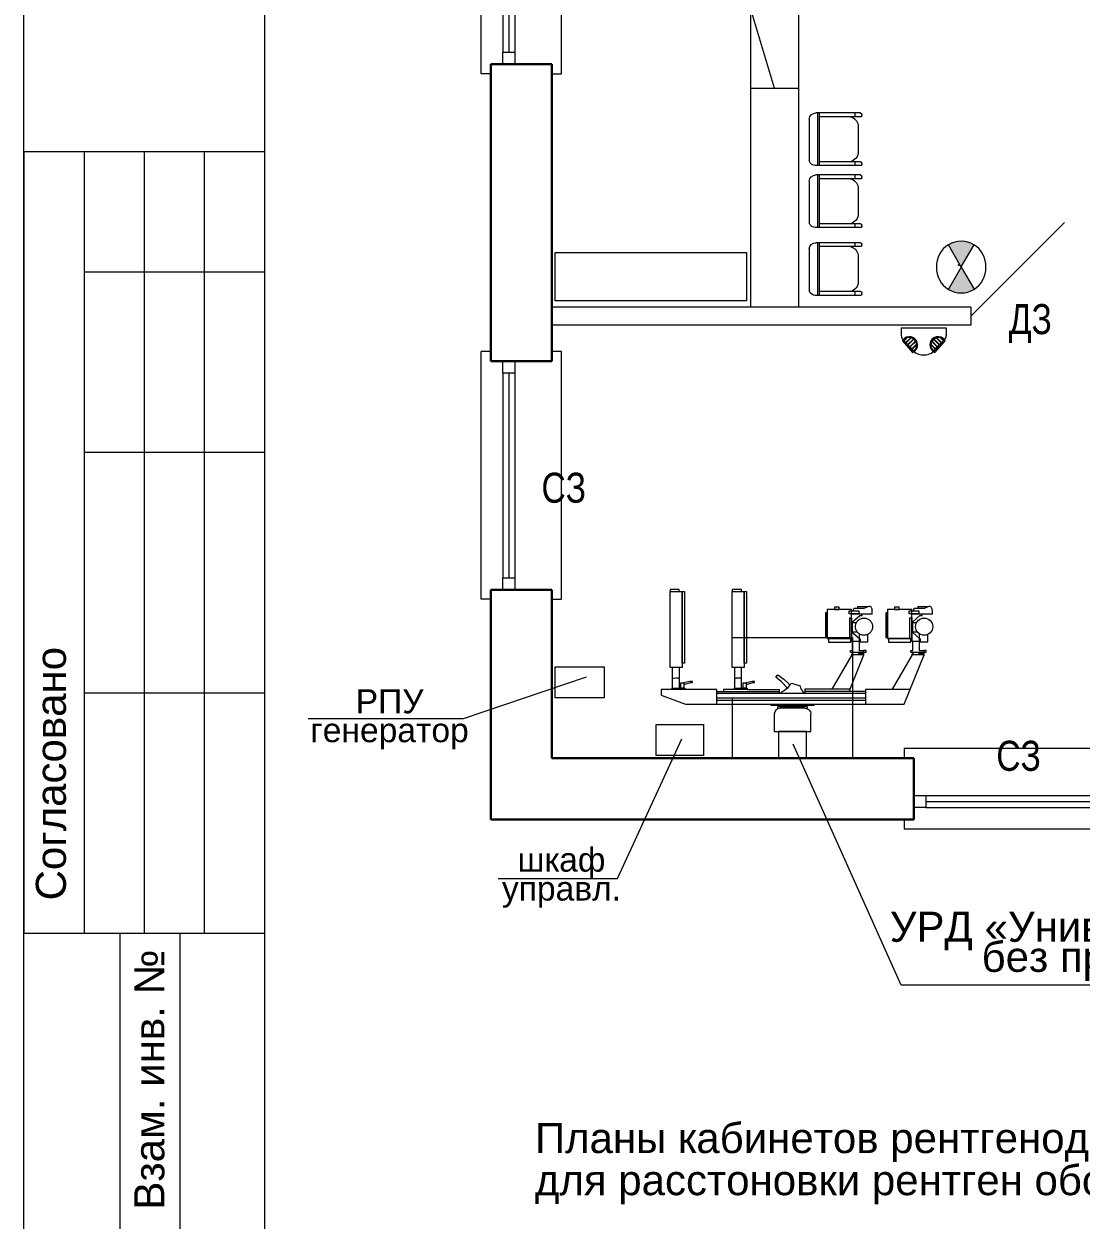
# Model space of a CAD drawing. Header units: metres. Extents: x 14591 to 15202, y 5442 to 5571.
# Drawn here: x 15073.3 to 15082.1, y 5485.41 to 5495.36 of the extents above; entities that cross this region are included whole.
import ezdxf
from ezdxf.enums import TextEntityAlignment as Align

# ---------------------------------------------------------------- set-up
doc = ezdxf.new("R2010")
doc.units = ezdxf.units.M
doc.header["$MEASUREMENT"] = 0
doc.linetypes.add('AM_DIN_F_W050x2', pattern=[0.003125, 0.00225, -0.000875])
doc.linetypes.add('DGN Style 3', pattern=[4.89804, 3.4986, -1.39944])
for name, color, linetype, lineweight in [('Level 4', 7, 'Continuous', 0), ('Level 50', 7, 'Continuous', 0), ('Level 63', 7, 'Continuous', 0), ('OBORYD', 30, 'Continuous', 0), ('RAZMER', 3, 'Continuous', 0), ('Стены', 7, 'Continuous', 13), ('ТХ Мебель', 7, 'Continuous', 30)]:
    doc.layers.add(name, color=color, linetype=linetype, lineweight=lineweight)
doc.layers.add('OBORUD MED', color=7, linetype='Continuous', lineweight=0, true_color=0xd20000)
doc.styles.add('MONOTXT', font='monotxt.shx', dxfattribs={"width": 0.8, "height": 0.5})
doc.styles.add('Style-Arial', font='arial.ttf')

# ---------------------------------------------------------------- blocks, each defined once
blk = doc.blocks.new('*U54')
at = {"layer": 'Стены', "color": 7, "linetype": 'Continuous', "lineweight": 0}
for p, q in [((-0.335, -1.03), (-0.335, 1.03)), ((-0.255, 1.03), (-0.335, 1.03)), ((0.335, 1.03), (0.255, 1.03)), ((0.335, -1.03), (0.335, 1.03)), ((-0.155, 0.85), (-0.155, -0.85)), ((-0.105, 0.85), (-0.105, -0.85)), ((-0.055, 0.85), (-0.055, -0.85)), ((-0.255, -1.03), (-0.335, -1.03)), ((0.255, -1.03), (0.335, -1.03))]:
    blk.add_line(p, q, dxfattribs=at)
at = {"layer": 'Стены', "color": 7, "linetype": 'Continuous', "lineweight": 30}
for p, q in [((0.255, 0.95), (-0.255, 0.95)), ((0.255, -0.95), (-0.255, -0.95))]:
    blk.add_line(p, q, dxfattribs=at)
at = {"layer": 'Стены', "color": 7, "linetype": 'Continuous', "lineweight": 13, "flags": 128}
for points in [[(-0.155, 0.85), (-0.155, 0.95), (-0.055, 0.95), (-0.055, 0.85), (-0.155, 0.85)], [(-0.155, -0.95), (-0.155, -0.85), (-0.055, -0.85), (-0.055, -0.95), (-0.155, -0.95)]]:
    blk.add_lwpolyline(points, close=True, dxfattribs=at)
blk = doc.blocks.new('*U131')
at = {"layer": 'Стены', "color": 7, "linetype": 'Continuous', "lineweight": 0}
for p, q in [((-0.2193, 0.208), (-0.2193, 0.1978)), ((-0.2084, 0.2185), (0.1503, 0.2185)), ((-0.1597, 0.1867), (-0.1597, 0.2185)), ((0.1358, -0.2186), (0.1358, 0.2185)), ((0.15, -0.2186), (0.15, 0.2185)), ((0.1503, 0.2185), (0.1691, 0.2185)), ((-0.2084, 0.1867), (0.1358, 0.1867)), ((-0.1885, -0.1177), (-0.1885, 0.1082)), ((0.2193, -0.1679), (0.2193, 0.1803)), ((-0.2193, -0.1972), (-0.2193, -0.2075)), ((-0.2084, -0.1867), (0.1358, -0.1867)), ((-0.1597, -0.2186), (-0.1597, -0.1867)), ((-0.2084, -0.2186), (0.1649, -0.2186))]:
    blk.add_line(p, q, dxfattribs=at)
at = {"layer": 'Стены', "color": 7, "linetype": 'Continuous', "lineweight": 0, "extrusion": (0, 0, -1)}
for centre, radius, start, end in [((0.2089, 0.2082), 0.0104, 358.97961, 94.07783), ((-0.1666, 0.1632), 0.0554, 87.40321, 162.07003), ((0.2083, 0.1977), 0.011, 270.46702, 0.46702), ((0.1042, 0.1045), 0.0844, 358.34386, 76.96656), ((0.2089, -0.1971), 0.0104, 358.97961, 94.07783), ((0.1052, -0.1048), 0.0844, 283.03344, 351.23736), ((-0.1644, -0.1636), 0.055, 184.51823, 270.46702), ((0.2083, -0.2076), 0.011, 270.46702, 0.46702)]:
    blk.add_arc(centre, radius, start, end, dxfattribs=at)
blk = doc.blocks.new('*U150')
at = {"layer": 'Level 50', "color": 7, "linetype": 'Continuous', "lineweight": 0}
blk.add_line((-20.4872, -14.5), (-20.4872, 14.5), dxfattribs=at)
at = {"layer": 'Level 50', "color": 7, "linetype": 'Continuous', "lineweight": 13}
blk.add_line((-18.4872, 14), (-18.4872, -14), dxfattribs=at)
at = {"layer": 'Level 63', "color": 7, "linetype": 'Continuous', "lineweight": 13}
for p, q in [((-20.4872, 1), (-18.4872, 1)), ((-20.4872, 1), (-20.4872, -5.5)), ((-19.9872, 1), (-19.9872, -5.5)), ((-19.4872, 1), (-19.4872, -5.5)), ((-18.9872, 1), (-18.9872, -5.5)), ((-19.9872, 0), (-18.4872, 0)), ((-19.9872, -1.5), (-18.4872, -1.5)), ((-19.9872, -3.5), (-18.4872, -3.5)), ((-20.4872, -5.5), (-18.4872, -5.5)), ((-19.6872, -5.5), (-18.4872, -5.5)), ((-19.1872, -14), (-19.1872, -5.5))]:
    blk.add_line(p, q, dxfattribs=at)
at = {"layer": 'Level 63', "color": 7, "linetype": 'Continuous', "lineweight": 13, "flags": 128}
blk.add_lwpolyline([(-18.4872, -14), (-19.6872, -14), (-19.6872, -5.5)], dxfattribs=at)
at = {"layer": 'Level 63', "color": 7, "linetype": 'Continuous', "lineweight": 0, "style": 'Style-Arial'}
for s, p in [('Согласовано', (-20.2628, -4.1726)), ('Взам. инв. №', (-19.4445, -6.7157))]:
    blk.add_text(s, height=0.25002, rotation=90, dxfattribs=at).set_placement(p, align=Align.MIDDLE_CENTER)
blk = doc.blocks.new('формат_А3')
at = {"layer": 'Level 50', "color": 7, "linetype": 'Continuous', "lineweight": 13}
blk.add_blockref('*U150', (20.4872, -14.5), dxfattribs=at)
blk = doc.blocks.new('*U322')
at = {"layer": 'OBORUD MED', "color": 7, "lineweight": 0, "ltscale": 1e-06}
for p, q in [((0.0051, 0.1775), (-0.0922, 0.0929)), ((-0.0824, 0.0858), (-0.0682, 0.0999)), ((-0.0682, 0.0999), (-0.0756, 0.1073)), ((-0.0656, 0.1026), (-0.0728, 0.1098)), ((-0.0656, 0.1026), (-0.0514, 0.1168)), ((-0.0613, 0.0984), (-0.0471, 0.1125)), ((-0.0514, 0.1168), (-0.0576, 0.123)), ((-0.0487, 0.1194), (-0.0548, 0.1255)), ((-0.0487, 0.1194), (-0.0345, 0.1336)), ((-0.0016, 0.067), (-0.0471, 0.1125)), ((-0.0445, 0.1152), (-0.0303, 0.1294)), ((0.0017, 0.069), (-0.0445, 0.1152)), ((-0.0345, 0.1336), (-0.0396, 0.1387)), ((-0.0319, 0.1363), (-0.0367, 0.1411)), ((-0.0319, 0.1363), (-0.0177, 0.1505)), ((0.0167, 0.0823), (-0.0303, 0.1294)), ((-0.0277, 0.132), (-0.0135, 0.1462)), ((0.0191, 0.0853), (-0.0277, 0.132)), ((-0.0177, 0.1505), (-0.0216, 0.1543)), ((-0.0151, 0.1531), (-0.0187, 0.1568)), ((-0.0151, 0.1531), (-0.0009, 0.1673)), ((0.0287, 0.1041), (-0.0135, 0.1462)), ((-0.0108, 0.1489), (0.0034, 0.1631)), ((0.0299, 0.1082), (-0.0108, 0.1489)), ((-0.0009, 0.1673), (-0.0035, 0.17)), ((0.0018, 0.17), (-0.0007, 0.1724)), ((0.0018, 0.17), (0.0075, 0.1757)), ((0.031, 0.1355), (0.0034, 0.1631)), ((0.006, 0.1657), (0.012, 0.1717)), ((0.0294, 0.1423), (0.006, 0.1657)), ((0.1127, 0.1875), (0.0483, 0.1875)), ((0.1127, 0.1875), (0.1127, -0.1875)), ((-0.0824, 0.0858), (-0.0909, 0.0942)), ((-0.0851, 0.0831), (-0.0877, 0.0858)), ((-0.0854, 0.0828), (-0.0851, 0.0831)), ((-0.0814, 0.0783), (-0.0808, 0.0789)), ((-0.0728, 0.0708), (-0.0808, 0.0789)), ((-0.0782, 0.0815), (-0.064, 0.0957)), ((-0.0605, 0.0638), (-0.0782, 0.0815)), ((-0.027, 0.0588), (-0.064, 0.0957)), ((-0.0224, 0.0594), (-0.0613, 0.0984)), ((0.0051, -0.1775), (-0.0922, -0.0929)), ((-0.0824, -0.0858), (-0.0909, -0.0942)), ((-0.0851, -0.0831), (-0.0877, -0.0858)), ((-0.0854, -0.0828), (-0.0851, -0.0831)), ((-0.0824, -0.0858), (-0.0682, -0.1)), ((-0.0814, -0.0783), (-0.0808, -0.0789)), ((-0.0728, -0.0709), (-0.0808, -0.0789)), ((-0.0605, -0.0639), (-0.0782, -0.0815)), ((-0.0782, -0.0815), (-0.064, -0.0957)), ((-0.027, -0.0588), (-0.064, -0.0957)), ((-0.0224, -0.0594), (-0.0613, -0.0984)), ((-0.0613, -0.0984), (-0.0471, -0.1126)), ((-0.0016, -0.067), (-0.0471, -0.1126)), ((0.0017, -0.069), (-0.0445, -0.1152)), ((0.0167, -0.0823), (-0.0303, -0.1294)), ((0.0191, -0.0853), (-0.0277, -0.132)), ((-0.0682, -0.1), (-0.0756, -0.1073)), ((-0.0656, -0.1026), (-0.0728, -0.1098)), ((-0.0656, -0.1026), (-0.0514, -0.1168)), ((-0.0514, -0.1168), (-0.0576, -0.123)), ((-0.0487, -0.1194), (-0.0548, -0.1255)), ((-0.0487, -0.1194), (-0.0345, -0.1336)), ((-0.0445, -0.1152), (-0.0303, -0.1294)), ((-0.0345, -0.1336), (-0.0396, -0.1387)), ((-0.0319, -0.1363), (-0.0367, -0.1411)), ((-0.0319, -0.1363), (-0.0177, -0.1505)), ((-0.0277, -0.132), (-0.0135, -0.1462)), ((-0.0177, -0.1505), (-0.0216, -0.1543)), ((-0.0151, -0.1531), (-0.0187, -0.1568)), ((-0.0151, -0.1531), (-0.0009, -0.1673)), ((0.0287, -0.1041), (-0.0135, -0.1462)), ((0.0299, -0.1082), (-0.0108, -0.1489)), ((-0.0108, -0.1489), (0.0034, -0.1631)), ((-0.0009, -0.1673), (-0.0035, -0.17)), ((0.0018, -0.17), (-0.0007, -0.1724)), ((0.0018, -0.17), (0.0075, -0.1757)), ((0.031, -0.1355), (0.0034, -0.1631)), ((0.0294, -0.1423), (0.006, -0.1657)), ((0.006, -0.1657), (0.012, -0.1717)), ((0.1127, -0.1875), (0.0483, -0.1875))]:
    blk.add_line(p, q, dxfattribs=at)
for centre, radius, start, end in [((-0.0342, 0.1244), 0.0661, 208.50219, 53.48916), ((-0.0293, 0.1188), 0.0681, 202.37697, 59.61438), ((0.0509, 0.1321), 0.0554, 92.60494, 133.4621), ((0.024, 0), 0.1367, 143.56995, 216.43005), ((-0.0293, -0.1188), 0.0681, 300.38562, 157.62303), ((-0.0342, -0.1244), 0.0661, 306.51084, 151.49781), ((0.0509, -0.1321), 0.0554, 226.5379, 267.39506)]:
    blk.add_arc(centre, radius, start, end, dxfattribs=at)
blk = doc.blocks.new('*U358')
at = {"layer": 'Level 4', "color": 7, "linetype": 'Continuous', "lineweight": 0}
for p, q in [((-1.1292, 0.1787), (-0.9266, 0.2526)), ((-0.9266, 0.2526), (0.8921, 0.2526)), ((-0.6673, 0.2526), (-0.6673, 0.1307)), ((-0.6673, 0.2191), (0.5717, 0.2191)), ((-0.6673, 0.2002), (0.5717, 0.2002)), ((-0.0864, 0.2728), (-0.0864, 0.2617)), ((0.0105, 0.2728), (0.0105, 0.2617)), ((0.5711, 0.2526), (0.5711, 0.1295)), ((0.8921, 0.2526), (1.0566, -0.1584)), ((-1.1292, 0.1307), (-1.1292, 0.1787)), ((-0.6673, 0.1307), (-1.1292, 0.1307)), ((-0.6673, 0.1619), (0.5717, 0.1619)), ((0.5711, 0.1295), (0.9376, 0.1295)), ((0.9573, -0.1584), (0.7913, 0.1295)), ((-0.9402, 0.089), (-0.8836, 0.073)), ((-0.8904, 0.0636), (-0.9402, 0.075)), ((-0.8705, 0.0636), (-0.8904, 0.0636)), ((-0.8836, 0.073), (-0.8705, 0.073)), ((-0.8705, 0.073), (-0.8705, 0.0636)), ((-0.1753, 0.0281), (-0.1597, 0.0103)), ((0.9461, -0.1784), (1.0751, -0.1784)), ((0.9461, -0.1784), (0.9461, -0.1923)), ((0.9461, -0.1923), (0.9624, -0.1923)), ((1.0566, -0.1584), (0.9573, -0.1584)), ((0.9573, -0.1584), (0.9573, -0.1663)), ((0.9573, -0.1663), (0.9652, -0.1663)), ((0.9624, -0.1923), (0.9624, -0.2702)), ((0.9652, -0.1663), (0.9652, -0.1784)), ((1.0566, -0.1661), (1.0152, -0.1661)), ((1.0152, -0.1661), (1.0152, -0.1784)), ((1.0566, -0.1914), (1.0194, -0.1914)), ((1.0194, -0.1914), (1.0194, -0.3279)), ((1.0535, -0.1943), (1.0535, -0.1914)), ((1.0751, -0.1943), (1.0535, -0.1943)), ((1.0566, -0.1584), (1.0566, -0.1914)), ((1.0751, -0.1784), (1.0751, -0.1943)), ((0.9544, -0.2939), (0.9544, -0.2702)), ((0.9544, -0.2702), (1.0193, -0.2702)), ((0.9634, -0.3423), (1.0218, -0.2895)), ((1.0194, -0.2653), (1.0893, -0.2653)), ((1.0218, -0.2895), (1.0281, -0.2895)), ((1.0281, -0.2653), (1.0281, -0.2895)), ((1.0893, -0.2653), (1.0893, -0.3271)), ((0.9634, -0.3423), (0.9634, -0.4313)), ((0.9634, -0.3486), (0.9949, -0.3486)), ((1.1264, -0.4943), (0.9544, -0.4943)), ((0.9634, -0.425), (0.9949, -0.425)), ((0.9634, -0.4313), (1.0218, -0.4841)), ((1.0218, -0.4841), (1.0421, -0.4841)), ((1.0421, -0.4841), (1.0421, -0.4928)), ((0.9683, -0.525), (0.9758, -0.545)), ((0.9758, -0.545), (1.0594, -0.545)), ((1.0077, -0.545), (1.0077, -0.5578)), ((1.0077, -0.5578), (1.0918, -0.5578)), ((1.0594, -0.545), (1.1006, -0.5613)), ((1.1006, -0.5613), (1.1109, -0.5613)), ((1.1109, -0.5613), (1.1248, -0.5327))]:
    blk.add_line(p, q, dxfattribs=at)
at = {"layer": 'Level 4', "color": 7, "linetype": 'DGN Style 3', "lineweight": 0}
for p, q in [((-0.6673, 0.1489), (-0.1464, 0.1489)), ((-0.611, 0.1307), (-0.611, 0.1489)), ((-0.5211, 0.1307), (-0.611, 0.1307)), ((-0.415, 0.1307), (-0.1443, 0.1307)), ((-0.1464, 0.1619), (-0.1464, 0.1306)), ((0.0665, 0.1291), (0.0665, 0.1619)), ((0.5711, 0.1491), (0.0665, 0.1491)), ((0.4409, 0.1291), (0.0665, 0.1291)), ((0.4566, -0.1584), (0.2907, 0.1295)), ((0.4329, 0.1491), (0.556, -0.1584)), ((-0.4231, 0.089), (-0.3665, 0.073)), ((-0.3733, 0.0636), (-0.4231, 0.075)), ((-0.3535, 0.0636), (-0.3733, 0.0636)), ((-0.3665, 0.073), (-0.3535, 0.073)), ((-0.3535, 0.073), (-0.3535, 0.0636)), ((0.4455, -0.1784), (0.5745, -0.1784)), ((0.4455, -0.1784), (0.4455, -0.1923)), ((0.4455, -0.1923), (0.4618, -0.1923)), ((0.556, -0.1584), (0.4566, -0.1584)), ((0.4566, -0.1584), (0.4566, -0.1663)), ((0.4566, -0.1663), (0.4646, -0.1663)), ((0.4618, -0.1923), (0.4618, -0.2702)), ((0.4646, -0.1663), (0.4646, -0.1784)), ((0.556, -0.1661), (0.5146, -0.1661)), ((0.5146, -0.1661), (0.5146, -0.1784)), ((0.556, -0.1914), (0.5188, -0.1914)), ((0.5188, -0.1914), (0.5188, -0.3279)), ((0.5529, -0.1943), (0.5529, -0.1914)), ((0.5745, -0.1943), (0.5529, -0.1943)), ((0.556, -0.1584), (0.556, -0.1914)), ((0.5745, -0.1784), (0.5745, -0.1943)), ((0.4538, -0.2939), (0.4538, -0.2702)), ((0.4538, -0.2702), (0.5187, -0.2702)), ((0.4628, -0.3423), (0.5212, -0.2895)), ((0.5188, -0.2653), (0.5886, -0.2653)), ((0.5212, -0.2895), (0.5275, -0.2895)), ((0.5275, -0.2653), (0.5275, -0.2895)), ((0.5886, -0.2653), (0.5886, -0.3271)), ((0.4628, -0.3423), (0.4628, -0.4313)), ((0.4628, -0.3486), (0.4943, -0.3486)), ((0.6258, -0.4943), (0.4538, -0.4943)), ((0.4628, -0.425), (0.4943, -0.425)), ((0.4628, -0.4313), (0.5212, -0.4841)), ((0.5212, -0.4841), (0.5415, -0.4841)), ((0.5415, -0.4841), (0.5415, -0.4928)), ((0.4677, -0.525), (0.4752, -0.545)), ((0.4752, -0.545), (0.5588, -0.545)), ((0.5071, -0.545), (0.5071, -0.5578)), ((0.5071, -0.5578), (0.5912, -0.5578)), ((0.5588, -0.545), (0.6, -0.5613)), ((0.6, -0.5613), (0.6102, -0.5613)), ((0.6102, -0.5613), (0.6242, -0.5327))]:
    blk.add_line(p, q, dxfattribs=at)
at = {"layer": 'Level 4', "color": 7, "linetype": 'Continuous', "lineweight": 0, "extrusion": (0, 0, -1), "flags": 128}
for points in [[(0.1551, 0.7002), (-0.0799, 0.7002), (-0.0799, 0.4815), (0.1551, 0.4815), (0.1551, 0.7002)], [(0.9321, 0.1307), (1.0382, 0.1307), (1.0382, 0.1199), (0.9321, 0.1199), (0.9321, 0.1307)], [(1.0382, 0.1199), (0.9786, 0.1199), (0.9786, -0.0511), (1.0382, -0.0511), (1.0382, 0.1199)], [(0.9402, 0.1199), (0.9655, 0.1199), (0.9655, 0.075), (0.9402, 0.075), (0.9402, 0.1199)], [(0.9557, -0.0511), (1.0551, -0.0511), (1.0551, -0.6843), (0.9557, -0.6843), (0.9557, -0.0511)], [(0.9557, -0.6843), (0.9364, -0.6843), (0.9364, -0.0871), (0.9557, -0.0871), (0.9557, -0.6843)], [(-0.7515, -0.2939), (-0.9544, -0.2939), (-0.9544, -0.5335), (-0.7515, -0.5335), (-0.7515, -0.2939)], [(-0.9473, -0.2939), (-0.7619, -0.2939), (-0.7619, -0.2636), (-0.9473, -0.2636), (-0.9473, -0.2939)], [(-0.9544, -0.2939), (-0.9394, -0.2939), (-0.9394, -0.4643), (-0.9544, -0.4643), (-0.9544, -0.2939)], [(-0.7515, -0.505), (-0.7377, -0.505), (-0.7377, -0.2999), (-0.7515, -0.2999), (-0.7515, -0.505)], [(-0.8121, -0.5335), (-0.8506, -0.5335), (-0.8506, -0.5526), (-0.8121, -0.5526), (-0.8121, -0.5335)], [(-0.9334, -0.5241), (-1.0135, -0.5241), (-1.0135, -0.4982), (-0.9334, -0.4982), (-0.9334, -0.5241)], [(1.0551, -0.6843), (0.9795, -0.6843), (0.9795, -0.7002), (1.0551, -0.7002), (1.0551, -0.6843)]]:
    blk.add_lwpolyline(points, close=True, dxfattribs=at)
for points in [[(0.1897, 0.3372), (0.1897, 0.4815), (-0.1151, 0.4815), (-0.1151, 0.3372)], [(0.2174, 0.2526), (0.2174, 0.2617), (-0.1415, 0.2617), (-0.1415, 0.2526)], [(0.1591, 0.2911), (0.1591, 0.2728), (-0.0841, 0.2728), (-0.0841, 0.2909)], [(-0.0651, 0.2872), (0.1397, 0.2872)], [(0.0802, 0.1204), (0.1286, 0.0678), (0.1753, 0.0281)], [(-0.0602, 0.1619), (-0.0582, 0.1548), (-0.0418, 0.1385), (-0.032, 0.1202), (-0.0287, 0.1036), (-0.0041, 0.0958), (0.0267, 0.086), (0.0396, 0.0819), (0.0517, 0.0832), (0.0593, 0.0916), (0.0802, 0.1204), (0.1027, 0.1403), (0.1282, 0.1522), (0.1326, 0.1542), (0.1326, 0.1619)], [(0.1597, 0.0103), (0.1088, 0.0457), (0.0771, 0.0751), (0.0593, 0.0916)], [(-1.1264, -0.4943), (-1.1264, -0.5171), (-1.1248, -0.5327)]]:
    blk.add_lwpolyline(points, dxfattribs=at)
at = {"layer": 'Level 4', "color": 7, "linetype": 'DGN Style 3', "lineweight": 0, "extrusion": (0, 0, -1), "flags": 128}
for points in [[(0.415, 0.1307), (0.5211, 0.1307), (0.5211, 0.1199), (0.415, 0.1199), (0.415, 0.1307)], [(0.5211, 0.1199), (0.4615, 0.1199), (0.4615, -0.0511), (0.5211, -0.0511), (0.5211, 0.1199)], [(0.4231, 0.1199), (0.4484, 0.1199), (0.4484, 0.075), (0.4231, 0.075), (0.4231, 0.1199)], [(0.4387, -0.0511), (0.5381, -0.0511), (0.5381, -0.6843), (0.4387, -0.6843), (0.4387, -0.0511)], [(0.4387, -0.6843), (0.4193, -0.6843), (0.4193, -0.0871), (0.4387, -0.0871), (0.4387, -0.6843)], [(-0.2509, -0.2939), (-0.4538, -0.2939), (-0.4538, -0.5335), (-0.2509, -0.5335), (-0.2509, -0.2939)], [(-0.4467, -0.2939), (-0.2613, -0.2939), (-0.2613, -0.2636), (-0.4467, -0.2636), (-0.4467, -0.2939)], [(-0.4538, -0.2939), (-0.4388, -0.2939), (-0.4388, -0.4643), (-0.4538, -0.4643), (-0.4538, -0.2939)], [(-0.2509, -0.505), (-0.2371, -0.505), (-0.2371, -0.2999), (-0.2509, -0.2999), (-0.2509, -0.505)], [(-0.3115, -0.5335), (-0.35, -0.5335), (-0.35, -0.5526), (-0.3115, -0.5526), (-0.3115, -0.5335)], [(-0.4328, -0.5241), (-0.5129, -0.5241), (-0.5129, -0.4982), (-0.4328, -0.4982), (-0.4328, -0.5241)], [(0.5381, -0.6843), (0.4624, -0.6843), (0.4624, -0.7002), (0.5381, -0.7002), (0.5381, -0.6843)]]:
    blk.add_lwpolyline(points, close=True, dxfattribs=at)
blk.add_lwpolyline([(-0.6258, -0.4943), (-0.6258, -0.5238), (-0.6242, -0.5327)], dxfattribs=at)
at = {"layer": 'Level 4', "color": 7, "linetype": 'DGN Style 3', "lineweight": 0, "extrusion": (0, 0, -1)}
blk.add_circle((-0.5571, -0.3912), 0.0714, dxfattribs=at)
at = {"layer": 'Level 4', "color": 7, "linetype": 'Continuous', "lineweight": 0, "extrusion": (0, 0, -1)}
blk.add_circle((-1.0578, -0.3912), 0.0714, dxfattribs=at)
blk.add_arc((0.1397, 0.3372), 0.05, 270, 0, dxfattribs=at)
at = {"layer": 'Level 4', "color": 7, "linetype": 'Continuous', "lineweight": 0}
for centre, radius, start, end in [((0.0651, 0.3372), 0.05, 270, 0), ((-1.0073, 0.0919), 0.0585, 238.12102, 299.43262)]:
    blk.add_arc(centre, radius, start, end, dxfattribs=at)
at = {"layer": 'Level 4', "color": 7, "linetype": 'DGN Style 3', "lineweight": 0}
blk.add_arc((-0.4902, 0.0919), 0.0585, 238.12102, 299.43262, dxfattribs=at)

msp = doc.modelspace()

# ---------------------------------------------------------------- hatches: boundary and pattern name
at = {"layer": 'RAZMER', "linetype": 'Continuous', "ltscale": 1e-06}
for points in [[(15081.10057838, 5493.3384452), (15081.20714843, 5493.52302993, 0.2802901307), (15080.99394179, 5493.52314519)], [(15081.10057838, 5493.33798131), (15081.20714843, 5493.15339658, -0.2802901307), (15080.99394179, 5493.15328132)]]:
    msp.add_hatch(color=7, dxfattribs=at).paths.add_polyline_path(points)

# ---------------------------------------------------------------- linework, layer by layer
at = {"color": 7, "linetype": 'Continuous', "lineweight": 0}
for p, q in [((15079.74857705, 5497.45547989), (15079.74857705, 5493.00547989)), ((15079.34857705, 5495.49164507), (15079.34857705, 5493.00547989)), ((15079.54857705, 5494.82498478), (15079.34857705, 5495.49164507)), ((15079.34857705, 5494.82498478), (15079.74857705, 5494.82498478))]:
    msp.add_line(p, q, dxfattribs=at)
at = {"color": 7, "linetype": 'Continuous', "lineweight": 0, "flags": 128}
msp.add_lwpolyline([(15079.31470936, 5493.45805923), (15079.31470936, 5493.05805923), (15077.72305728, 5493.05805923), (15077.72305728, 5493.45805923), (15079.31470936, 5493.45805923)], close=True, dxfattribs=at)
for points in [[(15075.6686122, 5489.58585958), (15076.9602904, 5489.58585958), (15077.98266117, 5489.93030175)], [(15077.24954652, 5488.25301812), (15078.24199425, 5488.25301812), (15078.77562192, 5489.41613445)]]:
    msp.add_lwpolyline(points, dxfattribs=at)
at = {"layer": 'OBORYD', "color": 1, "ltscale": 1e-06}
msp.add_point((15081.07763209, 5493.35388865), dxfattribs=at)
at = {"layer": 'RAZMER', "color": 7, "linetype": 'Continuous', "ltscale": 1e-06}
for p, q in [((15081.10061549, 5493.33838093), (15080.99394179, 5493.52314519)), ((15081.10084743, 5493.3389112), (15081.20714843, 5493.52302993)), ((15081.10061549, 5493.33804558), (15080.99394179, 5493.15328132)), ((15081.10084743, 5493.33751531), (15081.20714843, 5493.15339658))]:
    msp.add_line(p, q, dxfattribs=at)
for centre, start, end in [((15081.10045038, 5493.34786147), 357.303803425, 182.696196575), ((15081.10045038, 5493.32856504), 177.303803425, 2.696196575)]:
    msp.add_arc(centre, 0.20510598, start, end, dxfattribs=at)
at = {"layer": 'Стены', "color": 7, "linetype": 'Continuous', "lineweight": 30}
for p, q in [((15077.18698868, 5495.02547989), (15077.18698868, 5492.55547989)), ((15077.69698868, 5495.02547989), (15077.69698868, 5492.55547989)), ((15077.18698868, 5490.65547989), (15077.18698868, 5488.74547989)), ((15077.69698868, 5490.65547989), (15077.69698868, 5489.25547989)), ((15077.69698868, 5489.25547989), (15080.70698868, 5489.25547989)), ((15077.18698868, 5488.74547989), (15080.70698868, 5488.74547989))]:
    msp.add_line(p, q, dxfattribs=at)
at = {"layer": 'Стены', "color": 7, "linetype": 'Continuous', "lineweight": 0}
msp.add_line((15081.18062305, 5492.93047989), (15081.95844051, 5493.70829735), dxfattribs=at)
at = {"layer": 'Стены', "color": 7, "linetype": 'Continuous', "lineweight": 13}
for p, q in [((15081.18062305, 5493.00547989), (15077.69698868, 5493.00547989)), ((15081.18062305, 5493.00547989), (15081.18062305, 5492.85547989)), ((15081.18062305, 5492.85547989), (15077.69698868, 5492.85547989))]:
    msp.add_line(p, q, dxfattribs=at)
at = {"layer": 'Стены', "color": 7, "linetype": 'DGN Style 3', "lineweight": 0, "flags": 128}
msp.add_lwpolyline([(15079.19726638, 5490.25676365), (15080.19726638, 5490.25676365), (15080.19726638, 5489.25676365), (15079.19726638, 5489.25676365), (15079.19726638, 5490.25676365)], close=True, dxfattribs=at)
at = {"layer": 'Стены', "color": 7, "linetype": 'Continuous', "lineweight": 0, "flags": 128}
for points in [[(15077.72208131, 5490.01483716), (15078.12978282, 5490.01483716), (15078.12978282, 5489.75558471), (15077.72208131, 5489.75558471), (15077.72208131, 5490.01483716)], [(15078.56399385, 5489.53433588), (15078.95732695, 5489.53433588), (15078.95732695, 5489.27760879), (15078.56399385, 5489.27760879), (15078.56399385, 5489.53433588)]]:
    msp.add_lwpolyline(points, close=True, dxfattribs=at)
msp.add_lwpolyline([(15085.99902043, 5487.36603845), (15080.60033081, 5487.36603845), (15079.70327103, 5489.3707262)], dxfattribs=at)

# ---------------------------------------------------------------- block references
at = {"layer": 'Level 4', "color": 7, "linetype": 'Continuous', "lineweight": 0, "extrusion": (0, 0, -1), "rotation": 180}
msp.add_blockref('*U358', (-15079.73483182, 5489.95694553), dxfattribs=at)
at = {"layer": 'Level 50', "color": 7, "linetype": 'Continuous', "lineweight": 13}
msp.add_blockref('формат_А3', (15073.30490611, 5507.79848889), dxfattribs=at)
at = {"layer": 'OBORUD MED', "color": 7, "lineweight": 0, "ltscale": 1e-06, "rotation": 90}
msp.add_blockref('*U322', (15080.78897061, 5492.72077322), dxfattribs=at)
at = {"layer": 'Стены', "color": 7, "linetype": 'Continuous', "lineweight": 30}
for p in [(15077.44200811, 5495.97552935), (15077.44200811, 5491.60552935)]:
    msp.add_blockref('*U54', p, dxfattribs=at)
at = {"layer": 'Стены', "color": 7, "linetype": 'Continuous', "lineweight": 0, "rotation": 180}
for p in [(15080.05517373, 5494.40108465), (15080.05517373, 5493.88549889), (15080.05517373, 5493.32119805)]:
    msp.add_blockref('*U131', p, dxfattribs=at)
at = {"layer": 'Стены', "color": 7, "linetype": 'Continuous', "lineweight": 30, "rotation": 90}
msp.add_blockref('*U54', (15081.65693922, 5489.00049931), dxfattribs=at)

# ---------------------------------------------------------------- texts
at = {"color": 7, "linetype": 'Continuous', "lineweight": 13, "char_height": 0.2, "attachment_point": 5, "line_spacing_factor": 0.72, "style": 'Style-Arial'}
for s, insert in [('РПУ\\Pгенератор', (15076.34657451, 5489.57751816)), ('шкаф\\Pуправл.', (15077.77598199, 5488.26090043))]:
    msp.add_mtext(s, dxfattribs=dict(at, insert=insert))
at = {"layer": 'Level 63', "color": 7, "linetype": 'Continuous', "lineweight": 13, "insert": (15077.5548181, 5486.22117693), "char_height": 0.25, "attachment_point": 1, "line_spacing_factor": 0.84, "style": 'Style-Arial'}
msp.add_mtext('Планы кабинетов рентгенодиагностики необходимо предоставить заводу производителю аппаратов, \\Pдля расстоновки рентген оборудования с привязкой к существующим стенам.', dxfattribs=at)
at = {"layer": 'Стены', "linetype": 'Continuous', "lineweight": 0, "insert": (15083.25918545, 5487.69026776), "char_height": 0.25, "attachment_point": 5, "line_spacing_factor": 0.6, "style": 'Style-Arial'}
msp.add_mtext('УРД «УнивеРС-Флюорограф-МТ»\\Pбез применения каталки ', dxfattribs=at)
at = {"layer": 'ТХ Мебель', "color": 7, "linetype": 'AM_DIN_F_W050x2', "lineweight": 30, "ltscale": 100, "char_height": 0.25, "attachment_point": 7, "line_spacing_factor": 0.6, "style": 'MONOTXT'}
for s, insert in [('\\fArial|b0|i0|c204204|p39; ДЗ ', (15081.41888124, 5492.70792295)), ('\\fArial|b0|i0|c204204|p39;СЗ', (15077.60959231, 5491.37496371)), ('\\fArial|b0|i0|c204204|p39;СЗ', (15081.39253125, 5489.14588719))]:
    msp.add_mtext(s, dxfattribs=dict(at, insert=insert))

doc.saveas('drawing.dxf')
